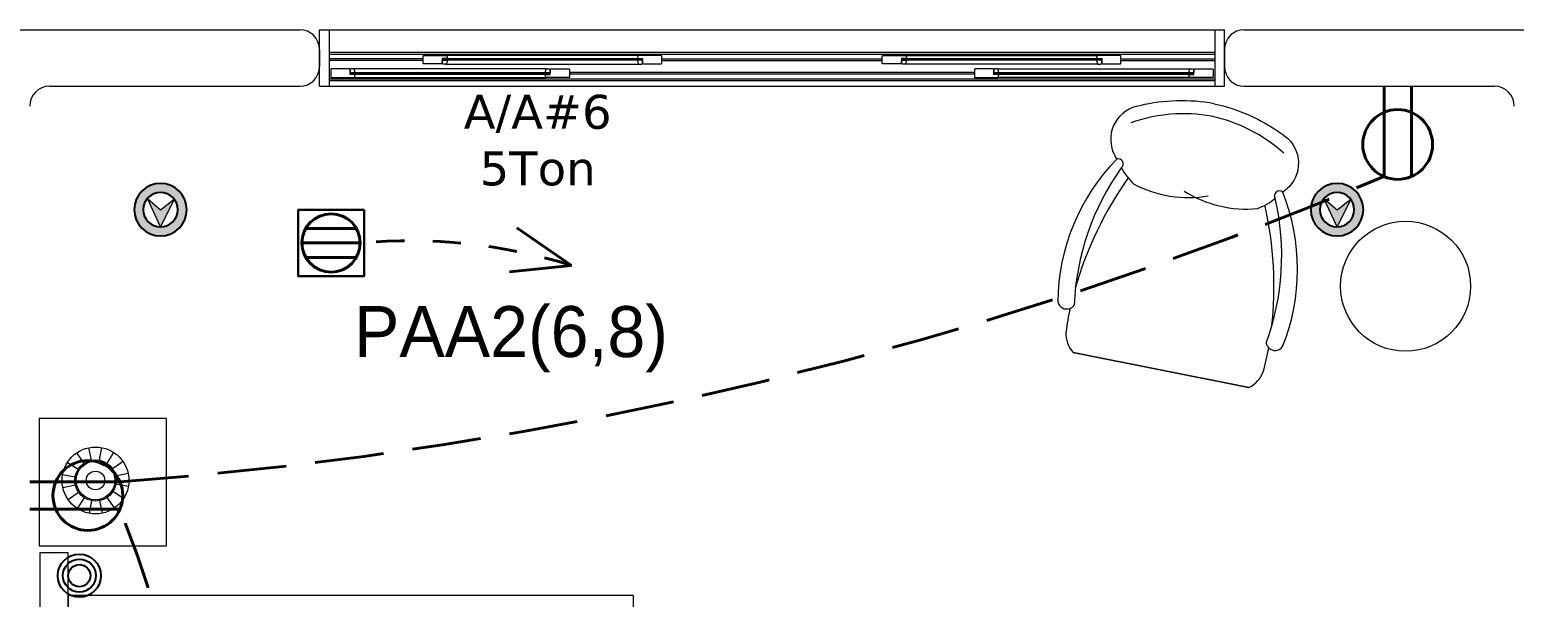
# Model space of a CAD drawing. Header units: metres. Extents: x 14 to 2416, y -346 to 476.
# Drawn here: x 148.58 to 153.83, y -133.93 to -131.93 of the extents above; entities that cross this region are included whole.
import ezdxf

# ---------------------------------------------------------------- set-up
doc = ezdxf.new("R2010")
doc.units = ezdxf.units.M
for name, pattern in [('0', [0]), ('CONTINUA', [0]), ('Dash Style-2', [0.694425, 0.48607, -0.208355])]:
    doc.linetypes.add(name, pattern=pattern)
doc.layers.get('0').update_dxf_attribs({"linetype": '0', "lineweight": 20})
for name, color, linetype, lineweight in [('A-ANNO-TEXT', 20, 'Continuous', 13), ('A-DOOR', 35, 'Continuous', 5), ('A-WALL', 250, 'Continuous', 20), ('baños', 251, 'Continuous', 0), ('cristales', 131, 'Continuous', 0), ('E Base Registro', 8, 'Continuous', 30), ('E Salida AAcond', 144, 'Continuous', 40), ('E Salida TCorrientes', 24, 'CONTINUA', 40), ('E Tuberia AAcond', 144, 'Dash Style-2', 40), ('E Tuberia Emp Piso', 24, 'Dash Style-2', 40), ('MAVA', 1, 'Continuous', 15), ('MOBILIARIOS', 252, 'Continuous', 0)]:
    doc.layers.add(name, color=color, linetype=linetype, lineweight=lineweight)
doc.layers.add('MAVA Luminarias', color=1, linetype='Continuous')
doc.styles.add('CENTURY GOTHIC', font='GOTHIC.TTF')
doc.styles.get("Standard").update_dxf_attribs({"font": 'arial.ttf', "height": 0.1875})

# ---------------------------------------------------------------- blocks, each defined once
blk = doc.blocks.new('A$Ca77e88c0')
at = {"layer": 'MOBILIARIOS', "linetype": 'Continuous'}
for p, q in [((0, 1.3457), (0.2432, 0.761)), ((0.2435, 0.7603), (0, 1.3457))]:
    blk.add_line(p, q, dxfattribs=at)
for points in [[(1.0081, 1.4216, 0.103931), (0.8565, 1.6353, 0.481643), (0.668, 1.624, 0.047693), (0.6541, 1.5985, 0.047693)], [(1.0081, 1.4216, -0.103931), (1.0528, 1.1635, -0.481643), (0.9119, 1.0378, -0.047693), (0.884, 1.0459, -0.047693)]]:
    blk.add_lwpolyline(points, format="xyb", dxfattribs=at)
blk.add_circle((0.8492, 0.4996), 0.2299, dxfattribs=at)
for centre, radius, start, end in [((0.4617, 1.1866), 0.5495, 23.3314, 53.5948), ((0.4617, 1.1866), 0.5495, 23.3314, 53.5948), ((0.5212, 0.8742), 0.7364, 79.5964, 123.1415), ((0.6434, 1.5847), 0.0175, 250.4542, 52.0587), ((0.6434, 1.5847), 0.0175, 250.4542, 52.0587), ((0.612, 0.6674), 0.9011, 88.3763, 121.4796), ((0.612, 0.6674), 0.9011, 88.3763, 121.4796), ((0.5865, 0.2493), 1.2787, 88.4542, 107.9351), ((0.5865, 0.2493), 1.2787, 88.4542, 107.9351), ((0.8583, 1.4567), 0.2476, 153.2165, 169.9182), ((0.8583, 1.4567), 0.2476, 153.2165, 169.9182), ((0.1421, 1.4684), 0.0325, 136.3787, 235.7351), ((1.0281, 1.5426), 0.4158, 185.8786, 223.4033), ((1.0281, 1.5426), 0.4158, 185.8786, 223.4033), ((0.4823, 0.53), 0.9795, 111.4631, 116.5118), ((0.1421, 1.4684), 0.0325, 235.6979, 268.7539), ((0.0995, 1.3192), 0.1029, 121.9514, 165.0616), ((0.4562, 1.1998), 0.5495, 351.575, 21.8384), ((0.4562, 1.1998), 0.5495, 351.575, 21.8384), ((1.108, 1.3505), 0.4158, 181.7665, 219.2912), ((0.1939, 1.6724), 0.9011, 283.6902, 316.7935), ((0.1939, 1.6724), 0.9011, 283.6902, 316.7935), ((-0.1206, 1.9492), 1.2787, 297.2347, 316.7156), ((-0.1206, 1.9492), 1.2787, 297.2347, 316.7156), ((0.9273, 1.2907), 0.2476, 235.2516, 251.9533), ((0.9273, 1.2907), 0.2476, 235.2516, 251.9533), ((0.8666, 1.048), 0.0175, 353.1111, 154.7156), ((0.8666, 1.048), 0.0175, 353.1111, 154.7156), ((0.2766, 1.4622), 0.7364, 282.0283, 325.5734), ((0.4307, 0.7745), 0.0325, 136.3787, 169.4347), ((0.4307, 0.7745), 0.0325, 136.3787, 169.4347), ((0.2948, 0.8495), 0.1029, 240.0914, 283.2016), ((0.0052, 1.6774), 0.9795, 288.6412, 293.6898), ((0.4307, 0.7745), 0.0325, 169.4347, 268.7911)]:
    blk.add_arc(centre, radius, start, end, dxfattribs=at)
blk = doc.blocks.new('A$Cb50f4bf1')
at = {"layer": 'MOBILIARIOS'}
for p, q in [((0.45, 0.45), (0, 0.45)), ((0, 0.45), (0, 0)), ((0.45, 0), (0.45, 0.45)), ((0.1635, 0.348), (0.1893, 0.3107)), ((0.2058, 0.3663), (0.2154, 0.322)), ((0.2519, 0.3671), (0.2438, 0.3224)), ((0.2948, 0.3501), (0.2703, 0.312)), ((0.328, 0.318), (0.2907, 0.2922)), ((0.1144, 0.2719), (0.1591, 0.2638)), ((0.1314, 0.3148), (0.1695, 0.2902)), ((0.3463, 0.2757), (0.302, 0.2661)), ((0.1152, 0.2258), (0.1595, 0.2353)), ((0.3301, 0.1867), (0.292, 0.2112)), ((0.3471, 0.2296), (0.3025, 0.2377)), ((0.1335, 0.1834), (0.1708, 0.2092)), ((0.1667, 0.1514), (0.1913, 0.1895)), ((0.2096, 0.1344), (0.2177, 0.179)), ((0.2557, 0.1352), (0.2462, 0.1795)), ((0.2981, 0.1535), (0.2723, 0.1908)), ((0, 0), (0.45, 0))]:
    blk.add_line(p, q, dxfattribs=at)
for radius in [0.1182, 0.0729, 0.0684, 0.0328]:
    blk.add_circle((0.2308, 0.2507), radius, dxfattribs=at)
blk = doc.blocks.new('A$C539e194f')
at = {"layer": 'A-DOOR'}
for p, q in [((0, 0.2), (3.2, 0.2)), ((0, 0), (0, 0.2)), ((0.034, 0.2), (0.034, 0)), ((3.166, 0.2), (3.166, 0)), ((3.2, 0), (3.2, 0.2)), ((0.034, 0.12), (3.166, 0.12)), ((0.366, 0.1075), (0.3675, 0.109)), ((0.366, 0.0805), (0.366, 0.1075)), ((0.3675, 0.109), (0.4481, 0.109)), ((0.4481, 0.109), (0.45, 0.1075)), ((1.1279, 0.109), (0.4481, 0.109)), ((0.45, 0.1075), (0.452, 0.0995)), ((1.126, 0.1075), (1.124, 0.0995)), ((1.1279, 0.109), (1.126, 0.1075)), ((1.2085, 0.109), (1.1279, 0.109)), ((1.21, 0.1075), (1.2085, 0.109)), ((1.21, 0.0805), (1.21, 0.1075)), ((1.99, 0.1075), (1.9915, 0.109)), ((1.99, 0.0805), (1.99, 0.1075)), ((1.9915, 0.109), (2.0721, 0.109)), ((2.0721, 0.109), (2.074, 0.1075)), ((2.0721, 0.109), (2.7519, 0.109)), ((2.074, 0.1075), (2.076, 0.0995)), ((2.75, 0.1075), (2.748, 0.0995)), ((2.7519, 0.109), (2.75, 0.1075)), ((2.8325, 0.109), (2.7519, 0.109)), ((2.834, 0.1075), (2.8325, 0.109)), ((2.834, 0.0805), (2.834, 0.1075)), ((0.0415, 0.061), (0.04, 0.0595)), ((0.04, 0.0595), (0.04, 0.0325)), ((0.1065, 0.061), (0.0415, 0.061)), ((0.108, 0.0595), (0.1065, 0.061)), ((0.108, 0.042), (0.108, 0.0595)), ((0.8028, 0.062), (0.1212, 0.062)), ((0.3675, 0.079), (0.366, 0.0805)), ((0.4325, 0.079), (0.3675, 0.079)), ((0.434, 0.0805), (0.4325, 0.079)), ((0.4515, 0.098), (0.434, 0.098)), ((0.434, 0.098), (0.434, 0.0805)), ((0.434, 0.095), (0.439, 0.095)), ((0.434, 0.095), (0.439, 0.095)), ((0.439, 0.097), (0.445, 0.093)), ((0.439, 0.093), (0.445, 0.097)), ((0.4472, 0.078), (1.1288, 0.078)), ((0.452, 0.0985), (0.4515, 0.098)), ((0.452, 0.0995), (0.452, 0.0985)), ((0.816, 0.0595), (0.8175, 0.061)), ((0.816, 0.042), (0.816, 0.0595)), ((0.8175, 0.061), (0.8825, 0.061)), ((0.884, 0.0595), (0.8825, 0.061)), ((0.884, 0.0595), (0.884, 0.0325)), ((1.124, 0.0995), (1.124, 0.0985)), ((1.124, 0.0985), (1.1245, 0.098)), ((1.1245, 0.098), (1.142, 0.098)), ((1.137, 0.097), (1.131, 0.093)), ((1.137, 0.093), (1.131, 0.097)), ((1.142, 0.095), (1.137, 0.095)), ((1.142, 0.095), (1.137, 0.095)), ((1.142, 0.098), (1.142, 0.0805)), ((1.142, 0.0805), (1.1435, 0.079)), ((1.1435, 0.079), (1.2085, 0.079)), ((1.2085, 0.079), (1.21, 0.0805)), ((1.9915, 0.079), (1.99, 0.0805)), ((2.0565, 0.079), (1.9915, 0.079)), ((2.058, 0.0805), (2.0565, 0.079)), ((2.0755, 0.098), (2.058, 0.098)), ((2.058, 0.098), (2.058, 0.0805)), ((2.058, 0.095), (2.063, 0.095)), ((2.058, 0.095), (2.063, 0.095)), ((2.063, 0.097), (2.069, 0.093)), ((2.063, 0.093), (2.069, 0.097)), ((2.7528, 0.078), (2.0712, 0.078)), ((2.076, 0.0985), (2.0755, 0.098)), ((2.076, 0.0995), (2.076, 0.0985)), ((2.316, 0.0595), (2.3175, 0.061)), ((2.316, 0.0595), (2.316, 0.0325)), ((2.3825, 0.061), (2.3175, 0.061)), ((2.384, 0.0595), (2.3825, 0.061)), ((2.384, 0.042), (2.384, 0.0595)), ((2.3972, 0.062), (3.0788, 0.062)), ((2.748, 0.0995), (2.748, 0.0985)), ((2.748, 0.0985), (2.7485, 0.098)), ((2.7485, 0.098), (2.766, 0.098)), ((2.761, 0.097), (2.755, 0.093)), ((2.761, 0.093), (2.755, 0.097)), ((2.766, 0.095), (2.761, 0.095)), ((2.766, 0.095), (2.761, 0.095)), ((2.766, 0.098), (2.766, 0.0805)), ((2.766, 0.0805), (2.7675, 0.079)), ((2.7675, 0.079), (2.8325, 0.079)), ((2.8325, 0.079), (2.834, 0.0805)), ((3.092, 0.0595), (3.0935, 0.061)), ((3.092, 0.042), (3.092, 0.0595)), ((3.0935, 0.061), (3.1585, 0.061)), ((3.1585, 0.061), (3.16, 0.0595)), ((3.16, 0.0595), (3.16, 0.0325)), ((0.034, 0.02), (3.166, 0.02)), ((0.04, 0.0325), (0.0415, 0.031)), ((0.0415, 0.031), (0.1221, 0.031)), ((0.108, 0.045), (0.113, 0.045)), ((0.108, 0.045), (0.113, 0.045)), ((0.1255, 0.042), (0.108, 0.042)), ((0.113, 0.043), (0.119, 0.047)), ((0.113, 0.047), (0.119, 0.043)), ((0.1221, 0.031), (0.124, 0.0325)), ((0.1221, 0.031), (0.8019, 0.031)), ((0.124, 0.0325), (0.126, 0.0405)), ((0.126, 0.0415), (0.1255, 0.042)), ((0.126, 0.0405), (0.126, 0.0415)), ((0.798, 0.0415), (0.7985, 0.042)), ((0.798, 0.0405), (0.798, 0.0415)), ((0.8, 0.0325), (0.798, 0.0405)), ((0.7985, 0.042), (0.816, 0.042)), ((0.8019, 0.031), (0.8, 0.0325)), ((0.8825, 0.031), (0.8019, 0.031)), ((0.811, 0.043), (0.805, 0.047)), ((0.811, 0.047), (0.805, 0.043)), ((0.816, 0.045), (0.811, 0.045)), ((0.816, 0.045), (0.811, 0.045)), ((0.884, 0.0325), (0.8825, 0.031)), ((2.316, 0.0325), (2.3175, 0.031)), ((2.3175, 0.031), (2.3981, 0.031)), ((2.384, 0.045), (2.389, 0.045)), ((2.384, 0.045), (2.389, 0.045)), ((2.4015, 0.042), (2.384, 0.042)), ((2.389, 0.043), (2.395, 0.047)), ((2.389, 0.047), (2.395, 0.043)), ((2.3981, 0.031), (2.4, 0.0325)), ((3.0779, 0.031), (2.3981, 0.031)), ((2.4, 0.0325), (2.402, 0.0405)), ((2.402, 0.0415), (2.4015, 0.042)), ((2.402, 0.0405), (2.402, 0.0415)), ((3.074, 0.0415), (3.0745, 0.042)), ((3.074, 0.0405), (3.074, 0.0415)), ((3.076, 0.0325), (3.074, 0.0405)), ((3.0745, 0.042), (3.092, 0.042)), ((3.0779, 0.031), (3.076, 0.0325)), ((3.1585, 0.031), (3.0779, 0.031)), ((3.087, 0.043), (3.081, 0.047)), ((3.087, 0.047), (3.081, 0.043)), ((3.092, 0.045), (3.087, 0.045)), ((3.092, 0.045), (3.087, 0.045)), ((3.16, 0.0325), (3.1585, 0.031)), ((0, 0), (3.2, 0))]:
    blk.add_line(p, q, dxfattribs=at)
at = {"layer": 'A-DOOR', "color": 8}
for p, q in [((0.034, 0.114), (3.166, 0.114)), ((0.366, 0.097), (0.034, 0.097)), ((0.366, 0.091), (0.034, 0.091)), ((1.21, 0.097), (1.99, 0.097)), ((1.21, 0.091), (1.99, 0.091)), ((2.834, 0.097), (3.166, 0.097)), ((2.834, 0.091), (3.166, 0.091)), ((0.034, 0.026), (3.166, 0.026)), ((2.316, 0.049), (0.884, 0.049)), ((2.316, 0.043), (0.884, 0.043))]:
    blk.add_line(p, q, dxfattribs=at)
at = {"layer": 'A-DOOR'}
for points in [[(0.1101, 0.0605, -0.341999), (0.1082, 0.059), (0.108, 0.0587), (0.108, 0.049), (0.109, 0.048), (0.126, 0.048), (0.126, 0.0485), (0.1227, 0.0609, 0.339454), (0.1212, 0.062), (0.1121, 0.062, 0.341999)], [(0.4361, 0.0795, 0.341999), (0.4342, 0.081), (0.434, 0.0813), (0.434, 0.091), (0.435, 0.092), (0.452, 0.092), (0.452, 0.0915), (0.4487, 0.0791, -0.339454), (0.4472, 0.078), (0.4381, 0.078, -0.341999)], [(0.8139, 0.0605, 0.341999), (0.8158, 0.059), (0.816, 0.0587), (0.816, 0.049), (0.815, 0.048), (0.798, 0.048), (0.798, 0.0485), (0.8013, 0.0609, -0.339454), (0.8028, 0.062), (0.8119, 0.062, -0.341999)], [(1.1399, 0.0795, -0.341999), (1.1418, 0.081), (1.142, 0.0813), (1.142, 0.091), (1.141, 0.092), (1.124, 0.092), (1.124, 0.0915), (1.1273, 0.0791, 0.339454), (1.1288, 0.078), (1.1379, 0.078, 0.341999)], [(2.0601, 0.0795, 0.341999), (2.0582, 0.081), (2.058, 0.0813), (2.058, 0.091), (2.059, 0.092), (2.076, 0.092), (2.076, 0.0915), (2.0727, 0.0791, -0.339454), (2.0712, 0.078), (2.0621, 0.078, -0.341999)], [(2.3861, 0.0605, -0.341999), (2.3842, 0.059), (2.384, 0.0587), (2.384, 0.049), (2.385, 0.048), (2.402, 0.048), (2.402, 0.0485), (2.3987, 0.0609, 0.339454), (2.3972, 0.062), (2.3881, 0.062, 0.341999)], [(2.7639, 0.0795, -0.341999), (2.7658, 0.081), (2.766, 0.0813), (2.766, 0.091), (2.765, 0.092), (2.748, 0.092), (2.748, 0.0915), (2.7513, 0.0791, 0.339454), (2.7528, 0.078), (2.7619, 0.078, 0.341999)], [(3.0899, 0.0605, 0.341999), (3.0918, 0.059), (3.092, 0.0587), (3.092, 0.049), (3.091, 0.048), (3.074, 0.048), (3.074, 0.0485), (3.0773, 0.0609, -0.339454), (3.0788, 0.062), (3.0879, 0.062, -0.341999)]]:
    blk.add_lwpolyline(points, format="xyb", close=True, dxfattribs=at)
for points in [[(0.434, 0.095), (0.439, 0.095), (0.439, 0.095), (0.434, 0.095)], [(1.137, 0.097), (0.439, 0.097), (0.439, 0.093), (1.137, 0.093)], [(0.439, 0.097), (0.445, 0.097), (0.445, 0.093), (0.439, 0.093)], [(0.4515, 0.098), (0.4395, 0.098), (0.4395, 0.097), (0.4515, 0.097)], [(0.4515, 0.093), (0.4395, 0.093), (0.4395, 0.092), (0.4515, 0.092)], [(0.445, 0.097), (0.45, 0.097), (0.45, 0.093), (0.445, 0.093)], [(1.1245, 0.098), (1.1365, 0.098), (1.1365, 0.097), (1.1245, 0.097)], [(1.1245, 0.093), (1.1365, 0.093), (1.1365, 0.092), (1.1245, 0.092)], [(1.131, 0.097), (1.126, 0.097), (1.126, 0.093), (1.131, 0.093)], [(1.137, 0.097), (1.131, 0.097), (1.131, 0.093), (1.137, 0.093)], [(1.142, 0.095), (1.137, 0.095), (1.137, 0.095), (1.142, 0.095)], [(2.058, 0.095), (2.063, 0.095), (2.063, 0.095), (2.058, 0.095)], [(2.063, 0.097), (2.069, 0.097), (2.069, 0.093), (2.063, 0.093)], [(2.063, 0.097), (2.761, 0.097), (2.761, 0.093), (2.063, 0.093)], [(2.0755, 0.098), (2.0635, 0.098), (2.0635, 0.097), (2.0755, 0.097)], [(2.0755, 0.093), (2.0635, 0.093), (2.0635, 0.092), (2.0755, 0.092)], [(2.069, 0.097), (2.074, 0.097), (2.074, 0.093), (2.069, 0.093)], [(2.7485, 0.098), (2.7605, 0.098), (2.7605, 0.097), (2.7485, 0.097)], [(2.7485, 0.093), (2.7605, 0.093), (2.7605, 0.092), (2.7485, 0.092)], [(2.755, 0.097), (2.75, 0.097), (2.75, 0.093), (2.755, 0.093)], [(2.761, 0.097), (2.755, 0.097), (2.755, 0.093), (2.761, 0.093)], [(2.766, 0.095), (2.761, 0.095), (2.761, 0.095), (2.766, 0.095)], [(0.108, 0.045), (0.113, 0.045), (0.113, 0.045), (0.108, 0.045)], [(0.113, 0.043), (0.119, 0.043), (0.119, 0.047), (0.113, 0.047)], [(0.113, 0.043), (0.811, 0.043), (0.811, 0.047), (0.113, 0.047)], [(0.1255, 0.047), (0.1135, 0.047), (0.1135, 0.048), (0.1255, 0.048)], [(0.1255, 0.042), (0.1135, 0.042), (0.1135, 0.043), (0.1255, 0.043)], [(0.119, 0.043), (0.124, 0.043), (0.124, 0.047), (0.119, 0.047)], [(0.7985, 0.047), (0.8105, 0.047), (0.8105, 0.048), (0.7985, 0.048)], [(0.7985, 0.042), (0.8105, 0.042), (0.8105, 0.043), (0.7985, 0.043)], [(0.805, 0.043), (0.8, 0.043), (0.8, 0.047), (0.805, 0.047)], [(0.811, 0.043), (0.805, 0.043), (0.805, 0.047), (0.811, 0.047)], [(0.816, 0.045), (0.811, 0.045), (0.811, 0.045), (0.816, 0.045)], [(2.384, 0.045), (2.389, 0.045), (2.389, 0.045), (2.384, 0.045)], [(3.087, 0.043), (2.389, 0.043), (2.389, 0.047), (3.087, 0.047)], [(2.389, 0.043), (2.395, 0.043), (2.395, 0.047), (2.389, 0.047)], [(2.4015, 0.047), (2.3895, 0.047), (2.3895, 0.048), (2.4015, 0.048)], [(2.4015, 0.042), (2.3895, 0.042), (2.3895, 0.043), (2.4015, 0.043)], [(2.395, 0.043), (2.4, 0.043), (2.4, 0.047), (2.395, 0.047)], [(3.0745, 0.047), (3.0865, 0.047), (3.0865, 0.048), (3.0745, 0.048)], [(3.0745, 0.042), (3.0865, 0.042), (3.0865, 0.043), (3.0745, 0.043)], [(3.081, 0.043), (3.076, 0.043), (3.076, 0.047), (3.081, 0.047)], [(3.087, 0.043), (3.081, 0.043), (3.081, 0.047), (3.087, 0.047)], [(3.092, 0.045), (3.087, 0.045), (3.087, 0.045), (3.092, 0.045)]]:
    blk.add_lwpolyline(points, close=True, dxfattribs=at)
at = {"layer": 'A-DOOR', "color": 7}
for points in [[(1.137, 0.093), (0.439, 0.093), (0.439, 0.097), (1.137, 0.097)], [(2.063, 0.093), (2.761, 0.093), (2.761, 0.097), (2.063, 0.097)], [(0.113, 0.047), (0.811, 0.047), (0.811, 0.043), (0.113, 0.043)], [(3.087, 0.047), (2.389, 0.047), (2.389, 0.043), (3.087, 0.043)]]:
    blk.add_lwpolyline(points, close=True, dxfattribs=at)
at = {"layer": 'cristales', "const_width": 0.004}
for points in [[(1.126, 0.095), (0.45, 0.095)], [(2.074, 0.095), (2.75, 0.095)], [(0.124, 0.045), (0.8, 0.045)], [(3.076, 0.045), (2.4, 0.045)]]:
    blk.add_lwpolyline(points, dxfattribs=at)
blk = doc.blocks.new('PL BASE 2N NASAS 09')
at = {"layer": 'A-WALL'}
for p, q in [((172.8475, -5.2117), (175.1025, -5.2117)), ((178.4425, -5.2117), (179.5275, -5.2117)), ((175.1725, -5.2817), (175.1725, -5.3417)), ((178.3725, -5.2817), (178.3725, -5.3417)), ((174.2175, -5.4117), (175.1025, -5.4117)), ((178.4425, -5.4117), (179.3275, -5.4117))]:
    blk.add_line(p, q, dxfattribs=at)
for centre, start, end in [((175.1025, -5.2817), 0, 90), ((178.4425, -5.2817), 90, 180), ((175.1025, -5.3417), 270, 0), ((178.4425, -5.3417), 180, 270), ((174.2175, -5.4817), 90, 180), ((179.3275, -5.4817), 0, 90)]:
    blk.add_arc(centre, 0.07, start, end, dxfattribs=at)
at = {"layer": 'baños'}
blk.add_blockref('A$C539e194f', (175.1725, -5.4117), dxfattribs=at)
blk = doc.blocks.new('PL MUEBLES 2N NASAS 09')
at = {"layer": 'MOBILIARIOS'}
for points in [[(224.0973, 53.3553), (224.1973, 53.3553), (224.1973, 55.6553), (224.0973, 55.6553)], [(224.1973, 53.5053), (226.1973, 53.5053), (226.1973, 55.5053), (224.1973, 55.5053)]]:
    blk.add_lwpolyline(points, close=True, dxfattribs=at)
blk.add_blockref('PL BASE 2N NASAS 09', (49.9143, 62.717))
for name, p, rotation in [('A$Ca77e88c0', (228.8694, 55.6145), 56.16031382123446), ('A$Cb50f4bf1', (224.5453, 55.6807), 89.99999999999993)]:
    blk.add_blockref(name, p, dxfattribs=dict(at, rotation=rotation))
blk = doc.blocks.new('A$C595364de')
blk.add_blockref('PL MUEBLES 2N NASAS 09', (-199.5618, -36.6052))
blk = doc.blocks.new('dl ip')
at = {"layer": 'MAVA', "true_color": 0xf8991e, "transparency": 33554687}
h = blk.add_hatch(color=30, dxfattribs=at)
h.dxf.hatch_style = 1
h.paths.add_polyline_path([(94.7574, -111.2088), (94.7109, -111.2482), (94.6624, -111.2113), (94.7109, -111.3092)])
at = {"layer": 'MAVA Luminarias', "linetype": 'Continuous', "true_color": 0xf8991e}
h = blk.add_hatch(color=30, dxfattribs=at)
h.paths.add_polyline_path([(94.618, -111.2482, 1), (94.8039, -111.2482, 1)])
h.paths.add_polyline_path([(94.7719, -111.2482, -1), (94.6499, -111.2482, -1)], flags=16)
at = {"layer": 'MAVA', "color": 30, "true_color": 0xf8991e}
for p, q in [((94.7109, -111.2482), (94.6624, -111.2113)), ((94.6624, -111.2113), (94.7109, -111.3092)), ((94.7109, -111.3092), (94.7574, -111.2088)), ((94.7574, -111.2088), (94.7109, -111.2482))]:
    blk.add_line(p, q, dxfattribs=at)
at = {"layer": 'MAVA Luminarias', "color": 30, "linetype": 'Continuous', "true_color": 0xf8991e}
for radius in [0.093, 0.061]:
    blk.add_circle((94.7109, -111.2482), radius, dxfattribs=at)
blk = doc.blocks.new('*U451')
at = {"layer": 'E Base Registro'}
blk.add_lwpolyline([(0.3344, 0.1672), (0.3344, -0.1672), (0, -0.1672), (0, 0.1672)], close=True, dxfattribs=at)
at = {"layer": 'E Salida AAcond'}
for p, q in [((0.02, 0), (0.3144, 0)), ((0.0394, 0.073), (0.2951, 0.073)), ((0.0394, -0.073), (0.2951, -0.073))]:
    blk.add_line(p, q, dxfattribs=at)
blk.add_circle((0.1672, 0), 0.1472, dxfattribs=at)
blk = doc.blocks.new('*U432')
at = {"layer": 'E Tuberia AAcond', "linetype": 'Continuous'}
for p, q in [((0, 0), (-0.139, 0.1893)), ((-0.2144, 0.0501), (0, 0))]:
    blk.add_line(p, q, dxfattribs=at)
blk = doc.blocks.new('*U426')
at = {"layer": 'E Salida TCorrientes'}
for p, q in [((0.0403, -0.2659), (0.0403, 0)), ((-0.0403, -0.2659), (-0.0403, 0))]:
    blk.add_line(p, q, dxfattribs=at)
blk.add_circle((0, -0.1714), 0.1028, dxfattribs=at)
blk = doc.blocks.new('*U428')
at = {"layer": 'E Salida TCorrientes'}
for p, q in [((-0.2659, 0.0403), (0, 0.0403)), ((-0.2659, -0.0403), (0, -0.0403))]:
    blk.add_line(p, q, dxfattribs=at)
blk.add_circle((-0.1714, 0), 0.1028, dxfattribs=at)

msp = doc.modelspace()

# ---------------------------------------------------------------- linework, layer by layer
at = {"layer": 'E Tuberia AAcond', "ltscale": 0.2}
msp.add_arc((149.9197, -134.5967), 1.9226, 72.6551, 95.1948, dxfattribs=at)
at = {"layer": 'E Tuberia Emp Piso', "ltscale": 0.5}
for centre, radius, start, end in [((147.8639, -119.4587, -0.0047), 14.1056, 274.19509, 292.95766), ((145.6411, -134.9526), 3.5157, 337.7836, 22.2164)]:
    msp.add_arc(centre, radius, start, end, dxfattribs=at)
at = {"layer": 'MAVA Luminarias'}
for radius in [0.0762, 0.0762, 0.0582, 0.0582, 0.0393, 0.0393]:
    msp.add_circle((148.7523, -133.8582), radius, dxfattribs=at)

# ---------------------------------------------------------------- block references
at = {"layer": 'A-ANNO-TEXT'}
msp.add_blockref('A$C595364de', (124.0766, -152.828), dxfattribs=at)
msp.add_blockref('A$C595364de', (124.0766, -152.828), dxfattribs=at)
at = {"layer": 'E Salida TCorrientes', "yscale": 1.2, "zscale": 1.2}
for name, p, xscale, rotation in [('*U428', (153.4142, -132.128), 1.2, 90.00000000000001), ('*U426', (148.5766, -133.5749), -1.2, 90)]:
    msp.add_blockref(name, p, dxfattribs=dict(at, xscale=xscale, rotation=rotation))
at = {"layer": 'E Tuberia AAcond', "ltscale": 0.005, "rotation": 19.06060751724882}
msp.add_blockref('*U432', (150.4928, -132.7615), dxfattribs=at)
at = {"layer": 'E Tuberia Emp Piso', "ltscale": 0.006, "xscale": 0.7000000000000001, "yscale": 0.7000000000000001, "zscale": 0.7000000000000001}
msp.add_blockref('*U451', (149.5255, -132.6819), dxfattribs=at)
at = {"layer": 'MAVA Luminarias', "xscale": -1}
for p in [(243.7501, -21.3161), (243.7501, -21.3161), (247.9108, -21.3161), (247.9108, -21.3161)]:
    msp.add_blockref('dl ip', p, dxfattribs=at)

# ---------------------------------------------------------------- texts
at = {"layer": 'E Salida AAcond', "insert": (150.3729, -132.3194), "char_height": 0.12, "width": 1.414018, "attachment_point": 5}
msp.add_mtext('{\\fVerdana|b0|i0|c0|p34;A/A#6\\P5Ton}', dxfattribs=at)
at = {"layer": 'E Tuberia AAcond', "insert": (150.2785, -133.0223), "char_height": 0.18, "width": 0.963867, "attachment_point": 5, "style": 'CENTURY GOTHIC'}
msp.add_mtext('PAA2(6,8)', dxfattribs=at)

doc.saveas('drawing.dxf')
